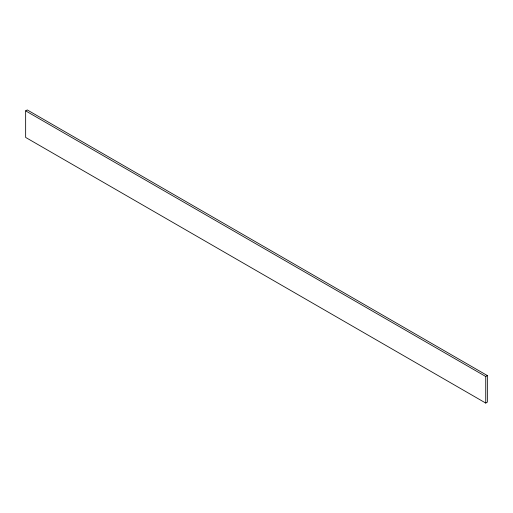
<?xml version="1.0" encoding="UTF-8"?>
<svg xmlns="http://www.w3.org/2000/svg" width="513" height="513" viewBox="0 0 513 513"><rect width="100%" height="100%" fill="white"/><g stroke="black" fill="none" stroke-linecap="round" stroke-linejoin="round"><path stroke-width="0.77" d="M25.65 110.866L27.26 109.936L487.35 375.567L487.35 402.134L485.74 403.064L25.65 137.433L25.65 110.866L485.74 376.497L487.35 375.567M485.74 376.497L485.74 403.064"/></g></svg>
